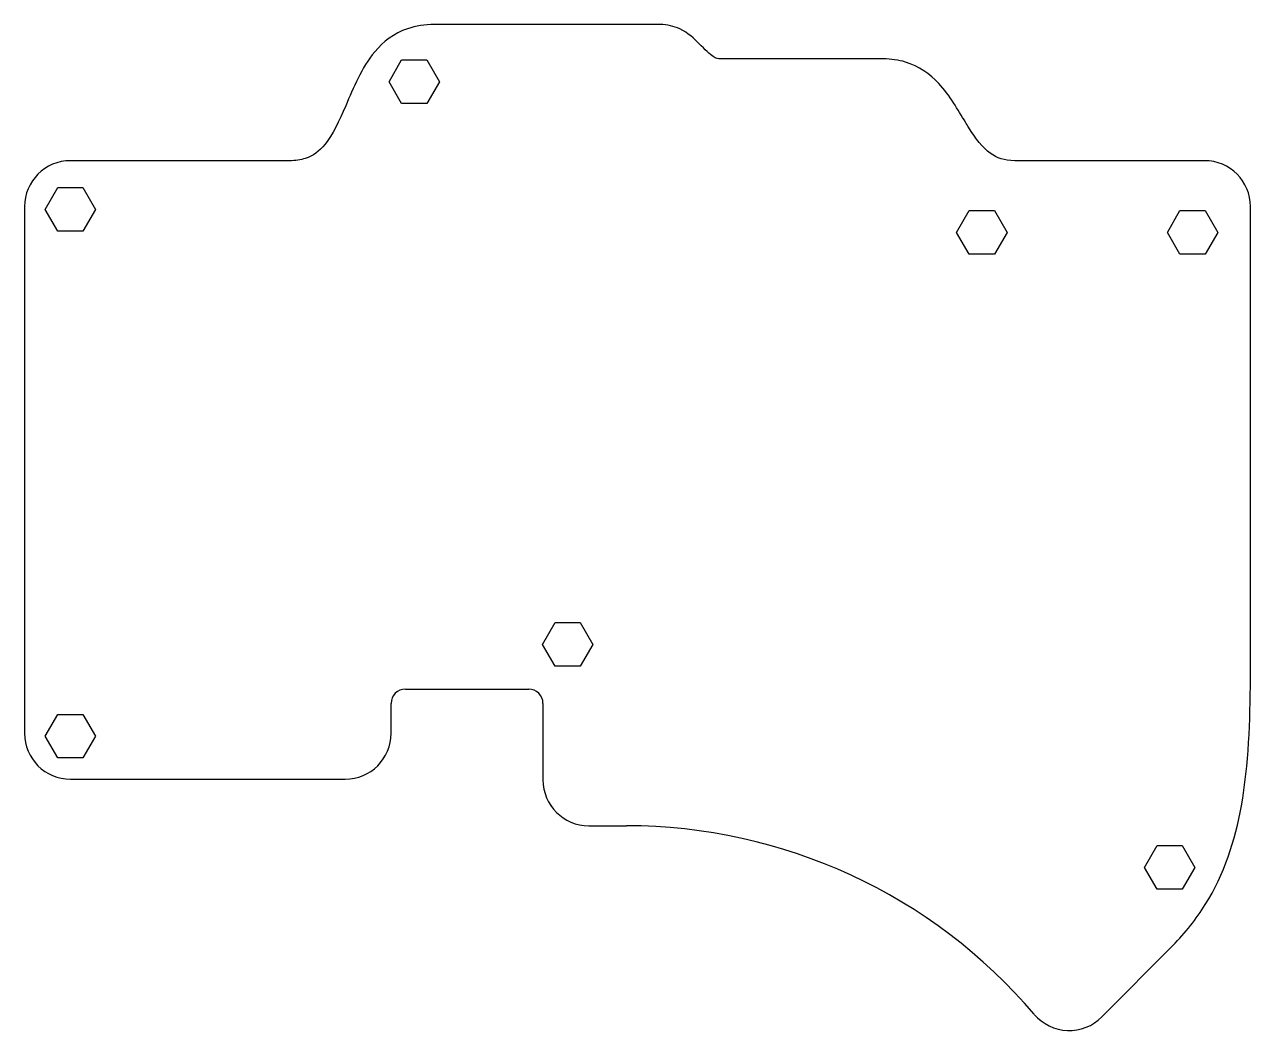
# Model space of a CAD drawing. Header units: millimetres. Extents: x 86 to 249, y -138 to -4.
import ezdxf

# ---------------------------------------------------------------- set-up
doc = ezdxf.new("R2010")
doc.units = ezdxf.units.MM
doc.layers.get('0').update_dxf_attribs({"linetype": 'CONTINUOUS'})

msp = doc.modelspace()

# ---------------------------------------------------------------- linework, layer by layer
for p, q in [((170.21, -4.05), (140.2, -4.05)), ((199.88, -8.62), (178.32, -8.62)), ((120.94, -22.15), (91.84, -22.15)), ((242.57, -22.15), (217.33, -22.15)), ((85.74, -28.25), (85.74, -98.25)), ((248.67, -90.96), (248.67, -28.25)), ((136.36, -92.37), (152.74, -92.37)), ((134.46, -98.25), (134.46, -94.27)), ((154.64, -94.27), (154.64, -104.44)), ((91.84, -104.35), (128.36, -104.35)), ((160.74, -110.54), (165.73, -110.54)), ((228.91, -135.94), (238.34, -126.45))]:
    msp.add_line(p, q)
for points in [[(139.21, -14.55), (135.86, -14.55), (134.19, -11.65), (135.86, -8.75), (139.21, -8.75), (140.89, -11.65)], [(95.19, -28.63), (93.51, -31.53), (90.16, -31.53), (88.49, -28.63), (90.16, -25.73), (93.51, -25.73)], [(214.64, -34.57), (211.29, -34.57), (209.62, -31.67), (211.29, -28.77), (214.64, -28.77), (216.32, -31.67)], [(242.64, -34.57), (239.29, -34.57), (237.62, -31.67), (239.29, -28.77), (242.64, -28.77), (244.32, -31.67)], [(154.58, -86.43), (156.25, -83.53), (159.6, -83.53), (161.28, -86.43), (159.6, -89.33), (156.25, -89.33)], [(93.51, -101.53), (90.16, -101.53), (88.49, -98.63), (90.16, -95.73), (93.51, -95.73), (95.19, -98.63)], [(239.6, -118.98), (236.25, -118.98), (234.58, -116.08), (236.25, -113.18), (239.6, -113.18), (241.28, -116.08)]]:
    msp.add_lwpolyline(points, close=True)
for centre, radius, start, end in [((91.84, -28.25), 6.1, 90, 180), ((242.57, -28.25), 6.1, 0, 90), ((136.36, -94.27), 1.9, 90, 180), ((152.74, -94.27), 1.9, 0, 90), ((91.84, -98.25), 6.1, 180, 270), ((128.36, -98.25), 6.1, 270, 360), ((160.74, -104.44), 6.1, 180, 270), ((165.73, -181.7), 71.16, 40.384, 90), ((224.58, -131.65), 6.1, 220.384, 315.2102)]:
    msp.add_arc(centre, radius, start, end)
for points, knots in [([(140.2, -4.05), (138.94, -4.05), (137.74, -4.23), (136.65, -4.6), (134.86, -5.21), (133.4, -6.34), (132.29, -7.68), (130.49, -9.83), (129.46, -12.46), (128.43, -14.85)], [0, 0, 0, 0, 0.098313, 0.098313, 0.098313, 0.2586093, 0.2586093, 0.2586093, 0.5172186, 0.5172186, 0.5172186, 0.5172186]), ([(178.32, -8.62), (177.89, -8.62), (177.64, -8.54), (177.27, -8.31), (176.79, -8.01), (176.18, -7.37), (175.4, -6.6), (174.74, -5.94), (173.94, -5.17), (172.84, -4.64), (172.06, -4.27), (171.14, -4.05), (170.21, -4.05)], [0, 0, 0, 0, 0.240476, 0.240476, 0.240476, 0.549982, 0.549982, 0.549982, 0.813767, 0.813767, 0.813767, 1, 1, 1, 1]), ([(207.23, -11.88), (206.08, -10.63), (204.6, -9.56), (202.8, -9.03), (201.88, -8.76), (200.9, -8.62), (199.88, -8.62)], [0.7141652, 0.7141652, 0.7141652, 0.7141652, 0.903449, 0.903449, 0.903449, 1, 1, 1, 1]), ([(128.43, -14.85), (127.56, -16.89), (126.69, -18.73), (125.68, -19.97), (124.91, -20.91), (124.1, -21.51), (123.03, -21.85), (122.45, -22.04), (121.76, -22.15), (120.94, -22.15)], [0.5172186, 0.5172186, 0.5172186, 0.5172186, 0.7377121, 0.7377121, 0.7377121, 0.9071024, 0.9071024, 0.9071024, 1, 1, 1, 1]), ([(217.33, -22.15), (215.92, -22.15), (214.98, -21.81), (214.09, -21.16), (213.08, -20.43), (212.14, -19.21), (211.2, -17.7), (211.06, -17.48), (210.93, -17.27), (210.79, -17.04)], [0, 0, 0, 0, 0.2051955, 0.2051955, 0.2051955, 0.4361272, 0.4361272, 0.4361272, 0.4688726, 0.4688726, 0.4688726, 0.4688726]), ([(238.34, -126.45), (240.03, -124.75), (241.46, -122.93), (242.66, -121.02), (245.21, -116.95), (246.64, -112.48), (247.46, -107.9), (248.46, -102.33), (248.62, -96.59), (248.67, -90.97), (248.67, -90.97), (248.67, -90.96), (248.67, -90.96)], [0, 0, 0, 0, 0.129909, 0.129909, 0.129909, 0.4062521, 0.4062521, 0.4062521, 0.7422339, 0.7422339, 0.7422339, 0.7424137, 0.7424137, 0.7424137, 0.7424137])]:
    msp.add_open_spline(points, degree=3, knots=knots)
msp.add_open_spline([(210.79, -17.04), (209.78, -15.38), (208.73, -13.49), (207.23, -11.88)], degree=3)

doc.saveas('drawing.dxf')
